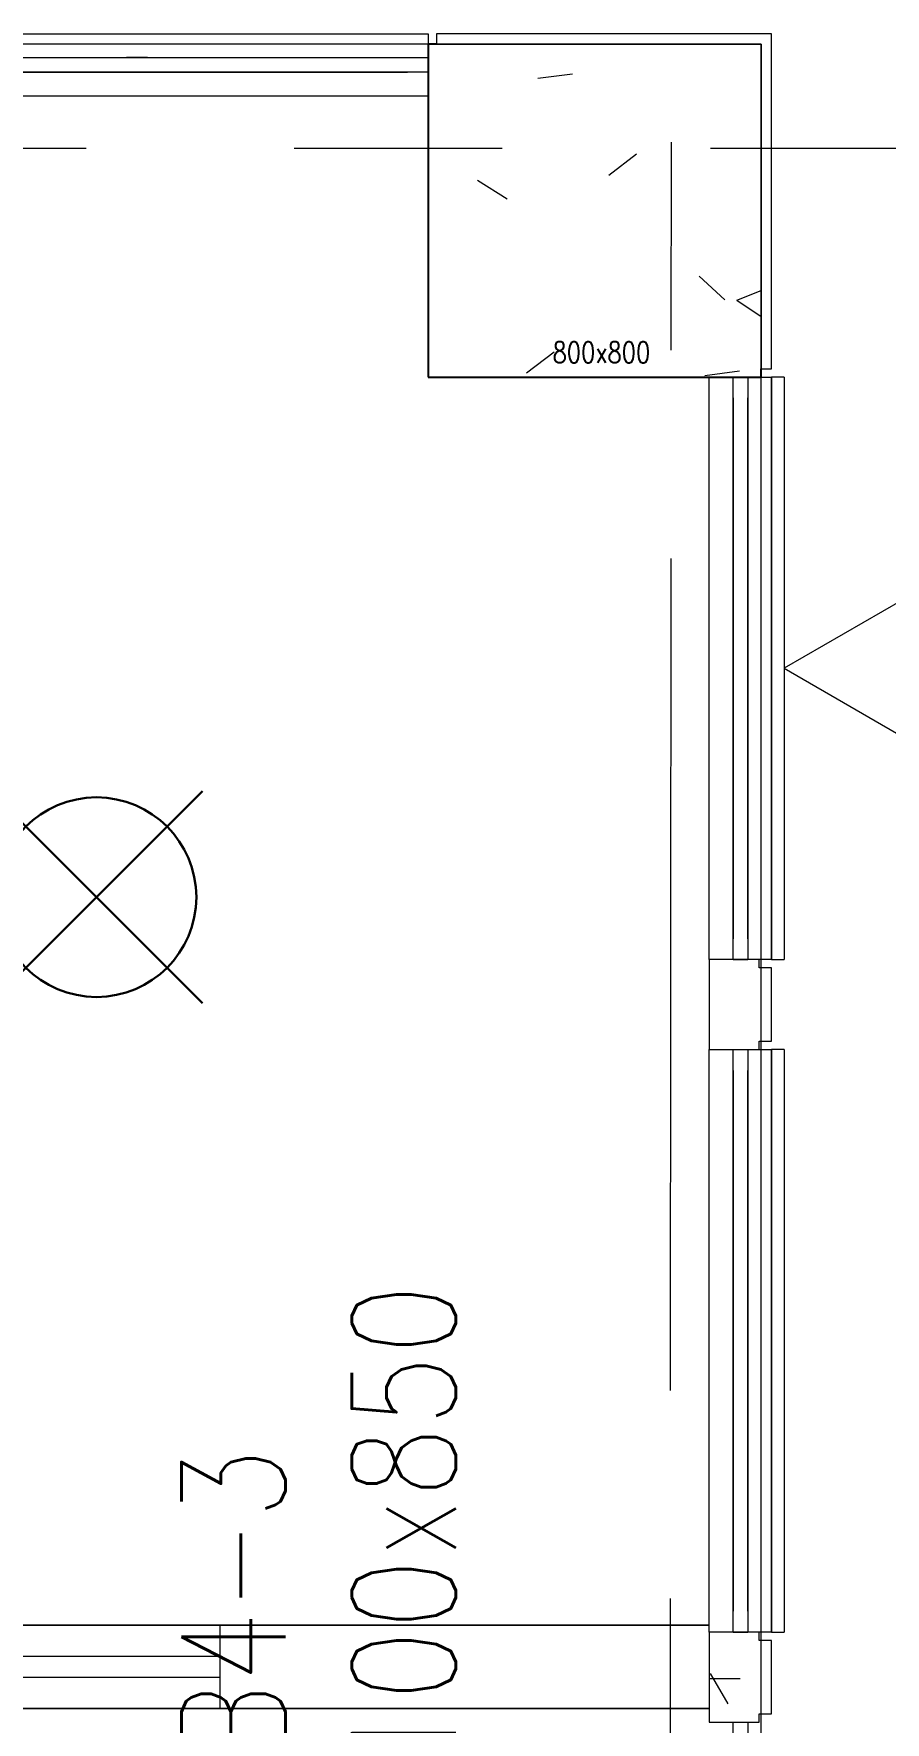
# Model space of a CAD drawing. Header units: millimetres. Extents: x -47219 to 440296, y -79832 to 7189.
# Drawn here: x 19734 to 21780, y -28608 to -24550 of the extents above; entities that cross this region are included whole.
import ezdxf
from ezdxf import colors
from ezdxf.entities.mleader import LeaderData, LeaderLine
from ezdxf.math import Vec2, Vec3

# ---------------------------------------------------------------- set-up
doc = ezdxf.new("R2010")
doc.units = ezdxf.units.MM
doc.linetypes.add('BLK_2 - 3RD STOREY  LOWER ROOF PLAN-archi clean_25 SEPT 2024$0$IDA - Grid Line', pattern=[3500, 2000, -500, 500, -500])
doc.layers.add('ANNOTATION', color=7, linetype='Continuous')
for name, color, linetype, lineweight in [('BLK_2 - 3RD STOREY  LOWER ROOF PLAN-archi clean_25 SEPT 2024$0$1599_DB_A_BLK2_HQ_R21-2ND STOREY 20230517--$0$S-_COLN----_E', 8, 'Continuous', 9), ('BLK_2 - 3RD STOREY  LOWER ROOF PLAN-archi clean_25 SEPT 2024$0$1599_DB_A_BLK2_HQ_R21-3RD STOREY 230517$0$A-_GENM----_M', 8, 'Continuous', 9), ('BLK_2 - 3RD STOREY  LOWER ROOF PLAN-archi clean_25 SEPT 2024$0$1599_DB_A_BLK2_HQ_R21-3RD STOREY 230517$0$A-_WALL----_H-1', 8, 'Continuous', 9), ('BLK_2 - 3RD STOREY  LOWER ROOF PLAN-archi clean_25 SEPT 2024$0$1599_DB_A_BLK2_HQ_R21-3RD STOREY 230517$0$A-_WIND----_E', 8, 'Continuous', 9), ('BLK_2 - 3RD STOREY  LOWER ROOF PLAN-archi clean_25 SEPT 2024$0$1599_DB_A_BLK2_HQ_R21-3RD STOREY 230517$0$S-_COLN----_E', 8, 'Continuous', 9), ('BLK_2 - 3RD STOREY  LOWER ROOF PLAN-archi clean_25 SEPT 2024$0$A-_ANOT----_A-1', 8, 'Continuous', 9), ('BLK_2 - 3RD STOREY  LOWER ROOF PLAN-archi clean_25 SEPT 2024$0$A-_FLOR----_E', 8, 'Continuous', 9), ('BLK_2 - 3RD STOREY  LOWER ROOF PLAN-archi clean_25 SEPT 2024$0$A-_GENM----_M', 8, 'Continuous', 9), ('BLK_2 - 3RD STOREY  LOWER ROOF PLAN-archi clean_25 SEPT 2024$0$A-_WALL----_E', 8, 'Continuous', 9), ('BLK_2 - 3RD STOREY  LOWER ROOF PLAN-archi clean_25 SEPT 2024$0$A-_WALL----_E-1', 8, 'Continuous', 18), ('BLK_2 - 3RD STOREY  LOWER ROOF PLAN-archi clean_25 SEPT 2024$0$A-_WIND----_E', 8, 'Continuous', 9), ('BLK_2 - 3RD STOREY  LOWER ROOF PLAN-archi clean_25 SEPT 2024$0$S-_ANOTGRID_E-1', 8, 'BLK_2 - 3RD STOREY  LOWER ROOF PLAN-archi clean_25 SEPT 2024$0$IDA - Grid Line', 9), ('BLK_2 - 3RD STOREY  LOWER ROOF PLAN-archi clean_25 SEPT 2024$0$S-_COLN----_E', 8, 'Continuous', 9), ('BLK_2 - 3RD STOREY  LOWER ROOF PLAN-archi clean_25 SEPT 2024$0$S-_COLN----_E-1', 8, 'Continuous', 9), ('BLK_2 - 3RD STOREY  LOWER ROOF PLAN-archi clean_25 SEPT 2024$0$S-_COLN----_E-2', 8, 'Continuous', 25), ('M-_SPRKPIEX_E-', 1, 'Continuous', 30), ('NW_BEAM AND COLUMN', 134, 'Continuous', 5), ('S-_LINE----_N-', 140, 'Continuous', 18), ('S-TEXT', 140, 'Continuous', 18)]:
    doc.layers.add(name, color=color, linetype=linetype, lineweight=lineweight)
doc.styles.add('BLK_2 - 3RD STOREY  LOWER ROOF PLAN-archi clean_25 SEPT 2024$0$Arial_2', font='arial.ttf', dxfattribs={"width": 0.8, "height": 150})
doc.styles.add('RomanS_3', font='romans__.ttf', dxfattribs={"width": 0.8, "height": 50})
doc.styles.add('RomanS_5', font='romans__.ttf', dxfattribs={"width": 0.8, "height": 250})
doc.styles.get("Standard").update_dxf_attribs({"font": 'arial.ttf'})
pattern_1 = [(0, (-131307.08, -42727.71), (1016, 254), [83.82, -678.18, 83.82, -678.18, -4064]), (0, (-131307.08, -42727.71), (1016, 254), [-1524, 83.82, -1440.18, 83.82, -678.18, -1778]), (0, (-131307.08, -42727.71), (1016, 254), [-3810, 83.82, -424.18, 83.82, -1186.18]), (120, (-130926.08, -42600.71), (-727.9705, 752.8818), [83.82, -678.18, 83.82, -678.18, -4064]), (120, (-130926.08, -42600.71), (-727.9705, 752.8818), [-1524, 83.82, -1440.18, 83.82, -678.18, -1778]), (120, (-130926.08, -42600.71), (-727.9705, 752.8818), [-3810, 83.82, -424.18, 83.82, -1186.18]), (240, (-130799.08, -42092.71), (-288.0295, -1006.8818), [83.82, -678.18, 83.82, -678.18, -4064]), (240, (-130799.08, -42092.71), (-288.0295, -1006.8818), [-1524, 83.82, -1440.18, 83.82, -678.18, -1778]), (240, (-130799.08, -42092.71), (-288.0295, -1006.8818), [-3810, 83.82, -424.18, 83.82, -1186.18])]

# ---------------------------------------------------------------- blocks, each defined once
blk = doc.blocks.new('3rd Structure')
at = {"layer": 'NW_BEAM AND COLUMN', "color": 8}
for p, q in [((-6950, -28550), (-8750, -28550)), ((-6950, -28550), (-8750, -28550)), ((-7750, -28550), (-6950, -28550)), ((-7750, -29350), (-7750, -28550)), ((-6950, -50650), (-6950, -28550)), ((-6950, -28550), (-6950, -29350)), ((-6950, -50650), (-6950, -28550)), ((-6950, -29350), (-7750, -29350))]:
    blk.add_line(p, q, dxfattribs=at)
at = {"layer": 'NW_BEAM AND COLUMN', "color": 8, "linetype": 'Continuous'}
for p, q in [((-6950, -28550), (-8750, -28550)), ((-6950, -50650), (-6950, -28550))]:
    blk.add_line(p, q, dxfattribs=at)
at = {"layer": 'S-TEXT', "color": 8, "insert": (-7451.4, -29265.6), "char_height": 50, "width": 313.287, "attachment_point": 1, "line_spacing_factor": 0.983083, "style": 'RomanS_3'}
blk.add_mtext('800x800', dxfattribs=at)
at = {"layer": 'S-TEXT', "color": 8, "insert": (-8343.5, -32639.6), "char_height": 250, "width": 2959.115, "attachment_point": 2, "rotation": 90, "line_spacing_factor": 0.983083, "style": 'RomanS_5'}
blk.add_mtext('2-TVB4-3\\P1800/2100x850', dxfattribs=at)
blk = doc.blocks.new('Under B spk')
for p, q in [((318.2, -318.2), (-318.2, 318.2)), ((318.2, 318.2), (-318.2, -318.2))]:
    blk.add_line(p, q)
blk.add_circle((0, 0), 300)
blk = doc.blocks.new('BLK_2 - 3RD STOREY  LOWER ROOF PLAN-archi clean_25 SEPT 2024$0$fap')
at = {"layer": 'BLK_2 - 3RD STOREY  LOWER ROOF PLAN-archi clean_25 SEPT 2024$0$A-_ANOT----_A-1'}
for p, q in [((77452.1, -57165.6), (76702.1, -57598.6)), ((77452.1, -58031.6), (77452.1, -57165.6)), ((76702.1, -57598.6), (77452.1, -58031.6))]:
    blk.add_line(p, q, dxfattribs=at)
at = {"layer": 'BLK_2 - 3RD STOREY  LOWER ROOF PLAN-archi clean_25 SEPT 2024$0$A-_ANOT----_A-1', "insert": (77726.1, -58201.2), "char_height": 450, "width": 1463.08, "attachment_point": 1, "rotation": 90, "style": 'BLK_2 - 3RD STOREY  LOWER ROOF PLAN-archi clean_25 SEPT 2024$0$Arial_2'}
blk.add_mtext('FAP', dxfattribs=at)
blk = doc.blocks.new('BLK_2 - 3RD STOREY  LOWER ROOF PLAN-archi clean_25 SEPT 2024$0$1599_DB_A_BLK2_HQ_R21-3RD STOREY 230517$0$Wall Motif - Type 1-2673879-LINKVIEW_BLK2_3RD STOREY')
at = {"layer": 'BLK_2 - 3RD STOREY  LOWER ROOF PLAN-archi clean_25 SEPT 2024$0$1599_DB_A_BLK2_HQ_R21-3RD STOREY 230517$0$A-_GENM----_M'}
for p, q in [((-575, 105), (825, 105)), ((-575, 105), (-575, 75)), ((825, 75), (825, 105)), ((825, 75), (-575, 75))]:
    blk.add_line(p, q, dxfattribs=at)
blk = doc.blocks.new('BLK_2 - 3RD STOREY  LOWER ROOF PLAN-archi clean_25 SEPT 2024$0$1599_DB_A_BLK2_HQ_R21-3RD STOREY 230517$0$IDA - Casement w Top Hung - 2 Panels - 1400L X 1500H - B2-AW02-3436901-LINKVIEW_BLK2_3RD STOREY')
at = {"layer": 'BLK_2 - 3RD STOREY  LOWER ROOF PLAN-archi clean_25 SEPT 2024$0$1599_DB_A_BLK2_HQ_R21-3RD STOREY 230517$0$A-_WIND----_E'}
for p, q in [((-700, 17.5), (700, 17.5)), ((-700, 17.5), (-700, -17.5)), ((700, 17.5), (700, -17.5)), ((700, -17.5), (-700, -17.5))]:
    blk.add_line(p, q, dxfattribs=at)
blk = doc.blocks.new('BLK_2 - 3RD STOREY  LOWER ROOF PLAN-archi clean_25 SEPT 2024$0$1599_DB_A_BLK2_HQ_R21-3RD STOREY 230517$0$IDA - Casement w Top Hung - 2 Panels - 1400L X 1500H - B2-AW02-3436902-LINKVIEW_BLK2_3RD STOREY')
at = {"layer": 'BLK_2 - 3RD STOREY  LOWER ROOF PLAN-archi clean_25 SEPT 2024$0$1599_DB_A_BLK2_HQ_R21-3RD STOREY 230517$0$A-_WIND----_E'}
for p, q in [((-700, 17.5), (700, 17.5)), ((-700, 17.5), (-700, -17.5)), ((700, 17.5), (700, -17.5)), ((700, -17.5), (-700, -17.5))]:
    blk.add_line(p, q, dxfattribs=at)
blk = doc.blocks.new('BLK_2 - 3RD STOREY  LOWER ROOF PLAN-archi clean_25 SEPT 2024$0$IDA - Casement w Top Hung - 2 Panels - 1400L X 1500H - B2-AW02-V5-BLK 2 3RD STOREY PLAN')
at = {"layer": 'BLK_2 - 3RD STOREY  LOWER ROOF PLAN-archi clean_25 SEPT 2024$0$A-_WIND----_E'}
for p, q in [((-700, 17.5), (700, 17.5)), ((-700, 17.5), (-700, -17.5)), ((-615, 17.5), (-650, 17.5)), ((-650, 17.5), (-25, 17.5)), ((-650, 17.5), (650, 17.5)), ((650, 17.5), (-650, 17.5)), ((-35, 17.5), (-615, 17.5)), ((-615, 17.5), (-62.3, 17.5)), ((0, 17.5), (-35, 17.5)), ((-24.9, 17.5), (25, 17.5)), ((35, 17.5), (0, 17.5)), ((25, 17.5), (650, 17.5)), ((615, 17.5), (35, 17.5)), ((60, 17.5), (615, 17.5)), ((650, 17.5), (615, 17.5)), ((700, 17.5), (700, -17.5)), ((700, -17.5), (-700, -17.5)), ((-650, -17.5), (-615, -17.5)), ((-25, -17.5), (-650, -17.5)), ((650, -17.5), (-650, -17.5)), ((650, -17.5), (-650, -17.5)), ((-615, -17.5), (-35, -17.5)), ((-62.3, -17.5), (-615, -17.5)), ((-35, -17.5), (0, -17.5)), ((-24.9, -17.5), (25, -17.5)), ((0, -17.5), (35, -17.5)), ((650, -17.5), (25, -17.5)), ((35, -17.5), (615, -17.5)), ((615, -17.5), (60, -17.5)), ((615, -17.5), (650, -17.5))]:
    blk.add_line(p, q, dxfattribs=at)
blk = doc.blocks.new('BLK_2 - 3RD STOREY  LOWER ROOF PLAN-archi clean_25 SEPT 2024$0$IDA - Casement w Top Hung - 2 Panels - 1400L X 1500H - B2-AW02-3436902-BLK 2 3RD STOREY PLAN')
at = {"layer": 'BLK_2 - 3RD STOREY  LOWER ROOF PLAN-archi clean_25 SEPT 2024$0$A-_WIND----_E'}
for p, q in [((-700, 17.5), (700, 17.5)), ((-700, 17.5), (-700, -17.5)), ((-615, 17.5), (-650, 17.5)), ((-650, 17.5), (-25, 17.5)), ((-650, 17.5), (650, 17.5)), ((650, 17.5), (-650, 17.5)), ((-35, 17.5), (-615, 17.5)), ((-615, 17.5), (-60, 17.5)), ((0, 17.5), (-35, 17.5)), ((-24.9, 17.5), (25, 17.5)), ((35, 17.5), (0, 17.5)), ((25, 17.5), (650, 17.5)), ((615, 17.5), (35, 17.5)), ((60, 17.5), (615, 17.5)), ((650, 17.5), (615, 17.5)), ((700, 17.5), (700, -17.5)), ((700, -17.5), (-700, -17.5)), ((-650, -17.5), (-615, -17.5)), ((-25, -17.5), (-650, -17.5)), ((650, -17.5), (-650, -17.5)), ((650, -17.5), (-650, -17.5)), ((-615, -17.5), (-35, -17.5)), ((-60, -17.5), (-615, -17.5)), ((-35, -17.5), (0, -17.5)), ((-24.9, -17.5), (25, -17.5)), ((0, -17.5), (35, -17.5)), ((650, -17.5), (25, -17.5)), ((35, -17.5), (615, -17.5)), ((615, -17.5), (60, -17.5)), ((615, -17.5), (650, -17.5))]:
    blk.add_line(p, q, dxfattribs=at)
blk = doc.blocks.new('BLK_2 - 3RD STOREY  LOWER ROOF PLAN-archi clean_25 SEPT 2024$0$IDA - Casement w Top Hung - 2 Panels - 1400L X 1500H - B2-AW02-3436901-BLK 2 3RD STOREY PLAN')
at = {"layer": 'BLK_2 - 3RD STOREY  LOWER ROOF PLAN-archi clean_25 SEPT 2024$0$A-_WIND----_E'}
for p, q in [((-700, 17.5), (700, 17.5)), ((-700, 17.5), (-700, -17.5)), ((-650, 17.5), (-615, 17.5)), ((-650, 17.5), (-25, 17.5)), ((-650, 17.5), (650, 17.5)), ((-650, 17.5), (650, 17.5)), ((-615, 17.5), (-35, 17.5)), ((-615, 17.5), (-60, 17.5)), ((-35, 17.5), (0, 17.5)), ((25, 17.5), (-24.9, 17.5)), ((0, 17.5), (35, 17.5)), ((25, 17.5), (650, 17.5)), ((35, 17.5), (615, 17.5)), ((60, 17.5), (615, 17.5)), ((615, 17.5), (650, 17.5)), ((700, 17.5), (700, -17.5)), ((700, -17.5), (-700, -17.5)), ((-615, -17.5), (-650, -17.5)), ((-25, -17.5), (-650, -17.5)), ((650, -17.5), (-650, -17.5)), ((-650, -17.5), (650, -17.5)), ((-35, -17.5), (-615, -17.5)), ((-60, -17.5), (-615, -17.5)), ((0, -17.5), (-35, -17.5)), ((25, -17.5), (-24.9, -17.5)), ((35, -17.5), (0, -17.5)), ((650, -17.5), (25, -17.5)), ((615, -17.5), (35, -17.5)), ((615, -17.5), (60, -17.5)), ((650, -17.5), (615, -17.5))]:
    blk.add_line(p, q, dxfattribs=at)
blk = doc.blocks.new('BLK_2 - 3RD STOREY  LOWER ROOF PLAN-archi clean_25 SEPT 2024$0$Wall Motif - Type 1-2673879-BLK 2 3RD STOREY PLAN')
at = {"layer": 'BLK_2 - 3RD STOREY  LOWER ROOF PLAN-archi clean_25 SEPT 2024$0$A-_GENM----_M'}
for p, q in [((-575, 105), (825, 105)), ((-575, 105), (-575, 75)), ((-525, 105), (81.1, 105)), ((-481.1, 105), (125, 105)), ((-481.1, 105), (731.1, 105)), ((125, 105), (731.1, 105)), ((168.9, 105), (775, 105)), ((825, 75), (825, 105)), ((825, 75), (-575, 75)), ((81.1, 75), (-525, 75)), ((125, 75), (-481.1, 75)), ((731.1, 75), (-481.1, 75)), ((731.1, 75), (125, 75)), ((775, 75), (168.9, 75))]:
    blk.add_line(p, q, dxfattribs=at)
blk = doc.blocks.new('BLK_2 - 3RD STOREY  LOWER ROOF PLAN-archi clean_25 SEPT 2024$0$sdfsdf')
at = {"layer": 'BLK_2 - 3RD STOREY  LOWER ROOF PLAN-archi clean_25 SEPT 2024$0$1599_DB_A_BLK2_HQ_R21-3RD STOREY 230517$0$S-_COLN----_E'}
h = blk.add_hatch(dxfattribs=at)
h.set_pattern_fill('FP_1', color=256, style=0, pattern_type=2)
h.set_pattern_definition([(50, (-131307.1, -42727.7), (1821.84, -159.39), [190.5, -2095.5]), (355, (-131307, -42727.7), (-352.43, 1910.57), [152.4, -1676.4]), (100.451, (-131155.3, -42741), (1469.43, 1751.17), [161.9, -1780.9]), (46.184, (-131307, -42219.7), (2710.79, -420.43), [285.75, -3143.25]), (96.636, (-131081.2, -42254.7), (2374.03, 2474.28), [242.85, -2671.35]), (351.184, (-131307, -42219.7), (2374.05, 2474.25), [228.6, -2514.6]), (21, (-131053.1, -42346.7), (1516.14, -1022.65), [190.5, -2095.5]), (326, (-131053, -42346.7), (618.02, 1841.88), [152.4, -1676.4]), (71.451, (-130926.7, -42432), (2134.17, 819.21), [161.9, -1780.9]), (37.5, (-131307.1, -42727.7), (30.886, 845.55), [83.82, -1572.26, 83.82, -1617.98, -1682.75]), (37.5, (-131307.1, -42727.7), (30.886, 845.55), [-3357.88, 83.82, -1598.93]), (7.5, (-131307.1, -42727.7), (668.197, 1001.806), [83.82, -886.46, 83.82, -1534.16, -641.35]), (7.5, (-131307.1, -42727.7), (668.197, 1001.806), [-2588.26, 83.82, -557.53]), (327.5, (-131873.5, -42727.7), (1355.91, -57.29), [83.82, -551.18, 83.82, -1897.38, -2628.9]), (327.5, (-131873.5, -42727.7), (1355.91, -57.29), [-2616.2, 83.82, -2545.08]), (317.5, (-132127.5, -42727.7), (1481.293, 254.266), [83.82, -741.68, 83.82, -1231.9, -1866.9]), (317.5, (-132127.5, -42727.7), (1481.293, 254.266), [-2141.22, 83.82, -1783.08])])
h.paths.add_polyline_path([(-109903.6, -68102.4), (-109836.4, -68102.4), (-109836.4, -67302.4), (-110636.4, -67302.4), (-110636.4, -68102.4)], flags=0)
at = {"layer": 'BLK_2 - 3RD STOREY  LOWER ROOF PLAN-archi clean_25 SEPT 2024$0$S-_COLN----_E-1'}
h = blk.add_hatch(dxfattribs=at)
h.set_pattern_fill('FP_1', color=256, style=0, pattern_type=2)
h.set_pattern_definition([(50, (6e-10, -6e-11), (1821.841, -159.39), [190.5, -2095.5]), (355, (6e-10, -6e-11), (-352.428, 1910.567), [152.4, -1676.4]), (100.451, (151.8, -13.3), (1469.426, 1751.166), [161.9, -1780.9]), (46.184, (6e-10, 508), (2710.79, -420.428), [285.75, -3143.25]), (96.636, (226, 473), (2374.026, 2474.276), [242.85, -2671.35]), (351.184, (6e-10, 508), (2374.05, 2474.25), [228.6, -2514.6]), (21, (254, 381), (1516.143, -1022.652), [190.5, -2095.5]), (326, (254, 381), (618.02, 1841.88), [152.4, -1676.4]), (71.451, (380.3, 295.8), (2134.171, 819.212), [161.9, -1780.9]), (37.5, (6e-10, -6e-11), (30.886, 845.5504), [83.82, -1572.26, 83.82, -1617.98, -1682.75]), (37.5, (6e-10, -6e-11), (30.886, 845.5504), [-3357.88, 83.82, -1598.93]), (7.5, (6e-10, -6e-11), (668.1966, 1001.806), [83.82, -886.46, 83.82, -1534.16, -641.35]), (7.5, (6e-10, -6e-11), (668.1966, 1001.806), [-2588.26, 83.82, -557.53]), (327.5, (-566.4, -6e-11), (1355.9093, -57.2896), [83.82, -551.18, 83.82, -1897.38, -2628.9]), (327.5, (-566.4, -6e-11), (1355.9093, -57.2896), [-2616.2, 83.82, -2545.08]), (317.5, (-820.4, -6e-11), (1481.293, 254.266), [83.82, -741.68, 83.82, -1231.9, -1866.9]), (317.5, (-820.4, -6e-11), (1481.293, 254.266), [-2141.22, 83.82, -1783.08])])
h.paths.add_polyline_path([(-109898.6, -68102.4), (-109836.4, -68102.4), (-109836.4, -67302.4), (-110636.4, -67302.4), (-110636.4, -68102.4), (-109903.6, -68102.4)])
at = {"layer": 'BLK_2 - 3RD STOREY  LOWER ROOF PLAN-archi clean_25 SEPT 2024$0$1599_DB_A_BLK2_HQ_R21-2ND STOREY 20230517--$0$S-_COLN----_E'}
blk.add_lwpolyline([(-111136.4, -71227.4), (-111136.4, -71177.4), (-112236.4, -71177.4), (-112236.4, -71227.4)], close=True, dxfattribs=at)
at = {"layer": 'BLK_2 - 3RD STOREY  LOWER ROOF PLAN-archi clean_25 SEPT 2024$0$1599_DB_A_BLK2_HQ_R21-3RD STOREY 230517$0$S-_COLN----_E'}
for p, q in [((-112036.4, -67277.4), (-110636.4, -67277.4)), ((-110636.4, -67277.4), (-110636.4, -67302.4)), ((-110616.4, -67277.4), (-110616.4, -67302.4)), ((-109811.4, -67277.4), (-110616.4, -67277.4)), ((-109811.4, -68082.4), (-109811.4, -67277.4)), ((-110636.4, -67302.4), (-110636.4, -67334.6)), ((-110616.4, -67302.4), (-110636.4, -67302.4)), ((-110616.4, -67302.4), (-109836.4, -67302.4)), ((-109836.4, -67302.4), (-110616.4, -67302.4)), ((-109836.4, -67427.4), (-109836.4, -67302.4)), ((-110636.4, -67369.6), (-110636.4, -68102.4)), ((-110636.4, -67427.4), (-112036.4, -67427.4)), ((-109836.4, -67427.4), (-109836.4, -68082.4)), ((-109836.4, -68082.4), (-109836.4, -67427.4)), ((-109836.4, -68082.4), (-109811.4, -68082.4)), ((-109836.4, -68102.4), (-109836.4, -68082.4)), ((-110636.4, -68102.4), (-109903.6, -68102.4)), ((-109961.4, -69502.4), (-109961.4, -68102.4)), ((-109868.6, -68102.4), (-109836.4, -68102.4)), ((-109836.4, -68102.4), (-109811.4, -68102.4)), ((-109811.4, -68102.4), (-109811.4, -69502.4)), ((-109903.6, -69502.4), (-109961.4, -69502.4)), ((-109961.4, -69502.4), (-109961.4, -69719)), ((-109841.4, -69502.4), (-109868.6, -69502.4)), ((-109811.4, -69502.4), (-109841.4, -69502.4)), ((-109841.4, -69522.4), (-109841.4, -69502.4)), ((-109836.4, -69522.4), (-109836.4, -69502.4)), ((-109811.4, -69522.4), (-109841.4, -69522.4)), ((-109836.4, -69699), (-109836.4, -69522.4)), ((-109811.4, -69699), (-109811.4, -69522.4)), ((-109961.4, -71119), (-109961.4, -69719)), ((-109961.4, -69719), (-109903.6, -69719)), ((-109868.6, -69719), (-109841.4, -69719)), ((-109841.4, -69699), (-109811.4, -69699)), ((-109841.4, -69719), (-109841.4, -69699)), ((-109841.4, -69719), (-109811.4, -69719)), ((-109836.4, -69719), (-109836.4, -69699)), ((-109811.4, -69719), (-109811.4, -71119)), ((-111136.4, -71302.4), (-111136.4, -71102.4)), ((-109903.6, -71119), (-109961.4, -71119)), ((-109961.4, -71119), (-109961.4, -71335.7)), ((-109841.4, -71119), (-109868.6, -71119)), ((-109811.4, -71119), (-109841.4, -71119)), ((-109841.4, -71139), (-109841.4, -71119)), ((-109811.4, -71139), (-109841.4, -71139)), ((-109836.4, -71139), (-109836.4, -71119)), ((-109836.4, -71315.7), (-109836.4, -71139)), ((-109811.4, -71315.7), (-109811.4, -71139)), ((-109961.4, -71335.7), (-109903.6, -71335.7)), ((-109868.6, -71335.7), (-109841.4, -71335.7)), ((-109841.4, -71315.7), (-109811.4, -71315.7)), ((-109841.4, -71335.7), (-109841.4, -71315.7)), ((-109836.4, -71335.7), (-109836.4, -71315.7))]:
    blk.add_line(p, q, dxfattribs=at)
for points in [[(-109961.4, -71102.4), (-112436.4, -71102.4), (-109961.4, -71102.4), (-112436.4, -71102.4), (-109961.4, -71102.4), (-112436.4, -71102.4)], [(-109961.4, -71302.4), (-112436.4, -71302.4), (-109961.4, -71302.4), (-112436.4, -71302.4), (-109961.4, -71302.4), (-112436.4, -71302.4)]]:
    blk.add_lwpolyline(points, dxfattribs=at)
at = {"layer": 'BLK_2 - 3RD STOREY  LOWER ROOF PLAN-archi clean_25 SEPT 2024$0$A-_FLOR----_E'}
for p, q in [((-109836.4, -67302.4), (-110636.4, -67302.4)), ((-109836.4, -68102.4), (-109836.4, -67302.4)), ((-109836.4, -69719), (-109836.4, -69502.4)), ((-109836.4, -71335.7), (-109836.4, -71119))]:
    blk.add_line(p, q, dxfattribs=at)
at = {"layer": 'BLK_2 - 3RD STOREY  LOWER ROOF PLAN-archi clean_25 SEPT 2024$0$A-_WALL----_E'}
for p, q in [((-112036.4, -67277.4), (-110636.4, -67277.4)), ((-110636.4, -67277.4), (-110636.4, -67427.4)), ((-110616.4, -67302.4), (-109836.4, -67302.4)), ((-110636.4, -67427.4), (-112036.4, -67427.4)), ((-109836.4, -67427.4), (-109836.4, -68082.4)), ((-109961.4, -69502.4), (-109961.4, -68102.4)), ((-109961.4, -68102.4), (-109811.4, -68102.4)), ((-109811.4, -68102.4), (-109811.4, -69502.4)), ((-109841.4, -69502.4), (-109961.4, -69502.4)), ((-109811.4, -69502.4), (-109841.4, -69502.4)), ((-109836.4, -69699), (-109836.4, -69522.4)), ((-109961.4, -71119), (-109961.4, -69719)), ((-109961.4, -69719), (-109841.4, -69719)), ((-109841.4, -69719), (-109811.4, -69719)), ((-109811.4, -69719), (-109811.4, -71119)), ((-109841.4, -71119), (-109961.4, -71119)), ((-109811.4, -71119), (-109841.4, -71119)), ((-109836.4, -71315.7), (-109836.4, -71139))]:
    blk.add_line(p, q, dxfattribs=at)
at = {"layer": 'BLK_2 - 3RD STOREY  LOWER ROOF PLAN-archi clean_25 SEPT 2024$0$A-_WALL----_E-1'}
for p, q in [((-109811.4, -67277.4), (-110616.4, -67277.4)), ((-110616.4, -67277.4), (-110616.4, -67302.4)), ((-109811.4, -67302.4), (-109811.4, -67277.4)), ((-109811.4, -67427.4), (-109811.4, -67302.4)), ((-109811.4, -68082.4), (-109811.4, -67427.4)), ((-109836.4, -68082.4), (-109811.4, -68082.4)), ((-109961.4, -69502.4), (-109961.4, -69719)), ((-109841.4, -69502.4), (-109961.4, -69502.4)), ((-109841.4, -69522.4), (-109841.4, -69502.4)), ((-109811.4, -69522.4), (-109841.4, -69522.4)), ((-109811.4, -69699), (-109811.4, -69522.4)), ((-109961.4, -69719), (-109841.4, -69719)), ((-109841.4, -69719), (-109841.4, -69699)), ((-109841.4, -69699), (-109811.4, -69699)), ((-109961.4, -71119), (-109961.4, -71335.7)), ((-109841.4, -71119), (-109961.4, -71119)), ((-109841.4, -71139), (-109841.4, -71119)), ((-109811.4, -71139), (-109841.4, -71139)), ((-109811.4, -71315.7), (-109811.4, -71139)), ((-109841.4, -71335.7), (-109841.4, -71315.7)), ((-109841.4, -71315.7), (-109811.4, -71315.7))]:
    blk.add_line(p, q, dxfattribs=at)
at = {"layer": 'BLK_2 - 3RD STOREY  LOWER ROOF PLAN-archi clean_25 SEPT 2024$0$S-_COLN----_E'}
for p, q in [((-109836.4, -67302.4), (-110616.4, -67302.4)), ((-109836.4, -67427.4), (-109836.4, -67302.4)), ((-109836.4, -68082.4), (-109836.4, -67427.4))]:
    blk.add_line(p, q, dxfattribs=at)
at = {"layer": 'BLK_2 - 3RD STOREY  LOWER ROOF PLAN-archi clean_25 SEPT 2024$0$S-_COLN----_E-2'}
for p, q in [((-110616.4, -67302.4), (-110636.4, -67302.4)), ((-110636.4, -67302.4), (-110636.4, -68102.4)), ((-109836.4, -68102.4), (-109836.4, -68082.4)), ((-110636.4, -68102.4), (-109836.4, -68102.4))]:
    blk.add_line(p, q, dxfattribs=at)
at = {"layer": 'BLK_2 - 3RD STOREY  LOWER ROOF PLAN-archi clean_25 SEPT 2024$0$1599_DB_A_BLK2_HQ_R21-3RD STOREY 230517$0$S-_COLN----_E'}
blk.add_blockref('BLK_2 - 3RD STOREY  LOWER ROOF PLAN-archi clean_25 SEPT 2024$0$1599_DB_A_BLK2_HQ_R21-3RD STOREY 230517$0$IDA - Casement w Top Hung - 2 Panels - 1400L X 1500H - B2-AW02-3436901-LINKVIEW_BLK2_3RD STOREY', (-111336.4, -67352.1), dxfattribs=at)
for name, p, rotation in [('BLK_2 - 3RD STOREY  LOWER ROOF PLAN-archi clean_25 SEPT 2024$0$1599_DB_A_BLK2_HQ_R21-3RD STOREY 230517$0$IDA - Casement w Top Hung - 2 Panels - 1400L X 1500H - B2-AW02-3436902-LINKVIEW_BLK2_3RD STOREY', (-109886.1, -68802.4), 90), ('BLK_2 - 3RD STOREY  LOWER ROOF PLAN-archi clean_25 SEPT 2024$0$1599_DB_A_BLK2_HQ_R21-3RD STOREY 230517$0$Wall Motif - Type 1-2673879-LINKVIEW_BLK2_3RD STOREY', (-109886.4, -68677.4), 270), ('BLK_2 - 3RD STOREY  LOWER ROOF PLAN-archi clean_25 SEPT 2024$0$1599_DB_A_BLK2_HQ_R21-3RD STOREY 230517$0$IDA - Casement w Top Hung - 2 Panels - 1400L X 1500H - B2-AW02-3436902-LINKVIEW_BLK2_3RD STOREY', (-109886.1, -70419), 90), ('BLK_2 - 3RD STOREY  LOWER ROOF PLAN-archi clean_25 SEPT 2024$0$1599_DB_A_BLK2_HQ_R21-3RD STOREY 230517$0$Wall Motif - Type 1-2673879-LINKVIEW_BLK2_3RD STOREY', (-109886.4, -70294), 270), ('BLK_2 - 3RD STOREY  LOWER ROOF PLAN-archi clean_25 SEPT 2024$0$1599_DB_A_BLK2_HQ_R21-3RD STOREY 230517$0$IDA - Casement w Top Hung - 2 Panels - 1400L X 1500H - B2-AW02-3436902-LINKVIEW_BLK2_3RD STOREY', (-109886.1, -72035.7), 90)]:
    blk.add_blockref(name, p, dxfattribs=dict(at, rotation=rotation))
at = {"layer": 'BLK_2 - 3RD STOREY  LOWER ROOF PLAN-archi clean_25 SEPT 2024$0$A-_GENM----_M', "rotation": 270}
for p in [(-109886.4, -68677.4), (-109886.4, -70294)]:
    blk.add_blockref('BLK_2 - 3RD STOREY  LOWER ROOF PLAN-archi clean_25 SEPT 2024$0$Wall Motif - Type 1-2673879-BLK 2 3RD STOREY PLAN', p, dxfattribs=at)
at = {"layer": 'BLK_2 - 3RD STOREY  LOWER ROOF PLAN-archi clean_25 SEPT 2024$0$A-_WIND----_E'}
blk.add_blockref('BLK_2 - 3RD STOREY  LOWER ROOF PLAN-archi clean_25 SEPT 2024$0$IDA - Casement w Top Hung - 2 Panels - 1400L X 1500H - B2-AW02-3436901-BLK 2 3RD STOREY PLAN', (-111336.4, -67352.1), dxfattribs=at)
at = {"layer": 'BLK_2 - 3RD STOREY  LOWER ROOF PLAN-archi clean_25 SEPT 2024$0$A-_WIND----_E', "rotation": 90}
for name, p in [('BLK_2 - 3RD STOREY  LOWER ROOF PLAN-archi clean_25 SEPT 2024$0$IDA - Casement w Top Hung - 2 Panels - 1400L X 1500H - B2-AW02-V5-BLK 2 3RD STOREY PLAN', (-109886.1, -68802.4)), ('BLK_2 - 3RD STOREY  LOWER ROOF PLAN-archi clean_25 SEPT 2024$0$IDA - Casement w Top Hung - 2 Panels - 1400L X 1500H - B2-AW02-3436902-BLK 2 3RD STOREY PLAN', (-109886.1, -70419))]:
    blk.add_blockref(name, p, dxfattribs=at)
blk = doc.blocks.new('BLK_2 - 3RD STOREY  LOWER ROOF PLAN-archi clean_25 SEPT 2024')
at = {"layer": 'BLK_2 - 3RD STOREY  LOWER ROOF PLAN-archi clean_25 SEPT 2024$0$1599_DB_A_BLK2_HQ_R21-3RD STOREY 230517$0$A-_WALL----_H-1'}
h = blk.add_hatch(dxfattribs=at)
h.set_pattern_fill('FP_2', color=256, style=0, pattern_type=2)
h.set_pattern_definition(pattern_1)
h.paths.add_polyline_path([(-109961.4, -69719), (-109841.4, -69719), (-109841.4, -69699), (-109836.4, -69699), (-109836.4, -69522.4), (-109841.4, -69522.4), (-109841.4, -69502.4), (-109961.4, -69502.4)], flags=0)
h = blk.add_hatch(dxfattribs=at)
h.set_pattern_fill('FP_2', color=256, style=0, pattern_type=2)
h.set_pattern_definition(pattern_1)
h.paths.add_polyline_path([(-109961.4, -71335.7), (-109841.4, -71335.7), (-109841.4, -71315.7), (-109836.4, -71315.7), (-109836.4, -71139), (-109841.4, -71139), (-109841.4, -71119), (-109961.4, -71119), (-109961.4, -71250.2)], flags=0)
at = {"layer": 'BLK_2 - 3RD STOREY  LOWER ROOF PLAN-archi clean_25 SEPT 2024$0$A-_WALL----_E'}
h = blk.add_hatch(dxfattribs=at)
h.set_pattern_fill('FP_2', color=256, style=0, pattern_type=2)
h.set_pattern_definition([(0, (0, 0), (1016, 254), [83.82, -678.18, 83.82, -678.18, -4064]), (0, (0, 0), (1016, 254), [-1524, 83.82, -1440.18, 83.82, -678.18, -1778]), (0, (0, 0), (1016, 254), [-3810, 83.82, -424.18, 83.82, -1186.18]), (120, (381, 127), (-727.97045, 752.8818), [83.82, -678.18, 83.82, -678.18, -4064]), (120, (381, 127), (-727.97045, 752.8818), [-1524, 83.82, -1440.18, 83.82, -678.18, -1778]), (120, (381, 127), (-727.97045, 752.8818), [-3810, 83.82, -424.18, 83.82, -1186.18]), (240, (508, 635), (-288.02955, -1006.8818), [83.82, -678.18, 83.82, -678.18, -4064]), (240, (508, 635), (-288.02955, -1006.8818), [-1524, 83.82, -1440.18, 83.82, -678.18, -1778]), (240, (508, 635), (-288.02955, -1006.8818), [-3810, 83.82, -424.18, 83.82, -1186.18])])
h.paths.add_polyline_path([(-109841.4, -87202.4), (-109841.4, -87182.4), (-109836.4, -87182.4), (-109836.4, -87005.7), (-109841.4, -87005.7), (-109841.4, -86985.7), (-109961.4, -86985.7), (-109961.4, -87202.4), (-109868.6, -87202.4)])
h.paths.add_polyline_path([(-109841.4, -85585.7), (-109841.4, -85565.7), (-109836.4, -85565.7), (-109836.4, -85389), (-109841.4, -85389), (-109841.4, -85369), (-109961.4, -85369), (-109961.4, -85585.7), (-109868.6, -85585.7)])
h.paths.add_polyline_path([(-109961.4, -83969), (-109841.4, -83969), (-109841.4, -83949), (-109836.4, -83949), (-109836.4, -83772.4), (-109841.4, -83772.4), (-109841.4, -83752.4), (-109961.4, -83752.4)])
h.paths.add_polyline_path([(-109903.6, -80152.4), (-109841.4, -80152.4), (-109841.4, -80132.4), (-109836.4, -80132.4), (-109836.4, -79905.7), (-109841.4, -79905.7), (-109841.4, -79885.7), (-109961.4, -79885.7), (-109961.4, -80152.4)])
h.paths.add_polyline_path([(-109841.4, -78485.7), (-109841.4, -78465.7), (-109836.4, -78465.7), (-109836.4, -78239), (-109841.4, -78239), (-109841.4, -78219), (-109961.4, -78219), (-109961.4, -78485.7), (-109868.6, -78485.7)])
h.paths.add_polyline_path([(-109961.4, -76819), (-109841.4, -76819), (-109841.4, -76799), (-109836.4, -76799), (-109836.4, -76572.4), (-109841.4, -76572.4), (-109841.4, -76552.4), (-109961.4, -76552.4)])
h.paths.add_polyline_path([(-109841.4, -72952.4), (-109841.4, -72932.4), (-109836.4, -72932.4), (-109836.4, -72755.7), (-109841.4, -72755.7), (-109841.4, -72735.7), (-109961.4, -72735.7), (-109961.4, -72952.4), (-109868.6, -72952.4)])
h.paths.add_polyline_path([(-109868.6, -71335.7), (-109841.4, -71335.7), (-109841.4, -71315.7), (-109836.4, -71315.7), (-109836.4, -71139), (-109841.4, -71139), (-109841.4, -71119), (-109961.4, -71119), (-109961.4, -71335.7), (-109898.6, -71335.7)])
h.paths.add_polyline_path([(-109961.4, -69719), (-109841.4, -69719), (-109841.4, -69699), (-109836.4, -69699), (-109836.4, -69522.4), (-109841.4, -69522.4), (-109841.4, -69502.4), (-109961.4, -69502.4)])
at = {"layer": 'BLK_2 - 3RD STOREY  LOWER ROOF PLAN-archi clean_25 SEPT 2024$0$S-_ANOTGRID_E-1'}
for p, q in [((-110034.4, -37038.2), (-110086.4, -122559.3)), ((-141458.5, -67552.4), (-96554.5, -67552.4))]:
    blk.add_line(p, q, dxfattribs=at)
at = {"layer": 'BLK_2 - 3RD STOREY  LOWER ROOF PLAN-archi clean_25 SEPT 2024$0$A-_WALL----_E'}
for name, p in [('BLK_2 - 3RD STOREY  LOWER ROOF PLAN-archi clean_25 SEPT 2024$0$sdfsdf', (0, 0)), ('BLK_2 - 3RD STOREY  LOWER ROOF PLAN-archi clean_25 SEPT 2024$0$fap', (-186483.5, -11203.8))]:
    blk.add_blockref(name, p, dxfattribs=at)

msp = doc.modelspace()

# ---------------------------------------------------------------- block references
at = {"layer": 'M-_SPRKPIEX_E-'}
msp.add_blockref('BLK_2 - 3RD STOREY  LOWER ROOF PLAN-archi clean_25 SEPT 2024', (131318.5, 42727.7), dxfattribs=at)
at = {"layer": 'M-_SPRKPIEX_E-', "xscale": 0.8, "yscale": 0.8, "zscale": 0.8}
msp.add_blockref('Under B spk', (19884.7, -26624.9), dxfattribs=at)
at = {"layer": 'S-_LINE----_N-'}
msp.add_blockref('3rd Structure', (28432.1, 3975.3), dxfattribs=at)

# ---------------------------------------------------------------- leaders
at = {"layer": 'ANNOTATION'}
ml = msp.add_multileader_mtext('Standard', dxfattribs=at)
ml.set_content('DR 1-2\\P%%C100 DR PIPE\\PF/B & T/A\\P\\P%%C50 HR PIPE \\PF/B & T/A\\P\\P%%C150 SPK \\PF/B', color=256)
ml.set_leader_properties()
ml.build(insert=Vec2(0, 0))
ml.multileader.update_dxf_attribs({"arrow_head_size": 320, "scale": 80})
ctx = ml.context
ctx.base_point, ctx.scale, ctx.char_height, ctx.arrow_head_size, ctx.landing_gap_size, ctx.plane_origin = Vec3(21856.5, -18305.9), 80, 320, 320, 160, Vec3(16220.1, -22154.6)
notes = []
notes.append((ctx, [(0, (1, 1, 0), (19416.2, -18305.9), (1, 0), 2440.3, [(2, [(13913.7, -21046.5), (13943.2, -21756.7), (13949.6, -21563.2)], 0, [])])]))
ctx.mtext.insert, ctx.mtext.flow_direction = Vec3(22016.5, -18143.1), 5
for ctx, leaders in notes:
    for number, flags, end, landing, length, lines in leaders:
        leader = LeaderData()
        leader.index, (leader.has_last_leader_line, leader.has_dogleg_vector, leader.attachment_direction) = number, flags
        leader.last_leader_point, leader.dogleg_vector, leader.dogleg_length = Vec3(end), Vec3(landing), length
        for number, points, colour, breaks in lines:
            line = LeaderLine()
            line.index, line.vertices, line.color, line.breaks = number, Vec3.list(points), colors.encode_raw_color(colour), breaks
            leader.lines.append(line)
        ctx.leaders.append(leader)

doc.saveas('drawing.dxf')
